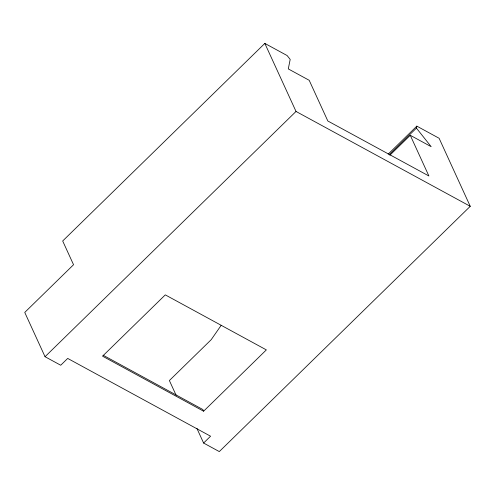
<?xml version="1.0" encoding="UTF-8"?>
<svg xmlns="http://www.w3.org/2000/svg" width="495" height="495" viewBox="0 0 495 495"><rect width="100%" height="100%" fill="white"/><g stroke="black" fill="none" stroke-linecap="round" stroke-linejoin="round"><path stroke-width="0.74" d="M389.342 154.576L416.425 128.112L416.833 126.138L439.108 138.266L470.25 206.31L219.297 451.589L203.606 443.037L196.849 428.274M221.209 325.277L211.217 339.663L169.383 380.544L176.096 395.208M203.606 443.037L210.573 436.213L67.697 358.423L60.718 365.242L45.039 356.709L24.75 312.425L73.545 264.726L62.686 240.978L264.837 43.411L287.1 55.533L290.188 59.412L288.288 68.91L309.196 80.295L327.826 120.99L428.893 175.985L410.262 135.29L389.837 155.251M45.039 356.709L296.022 111.449L264.837 43.411M388.16 154.162L416.833 126.138M203.606 411.209L266.353 349.891L165.287 294.872L102.558 356.171L203.606 411.209L202.832 409.514L103.139 355.218M410.262 135.29L431.17 146.675L416.425 128.112M296.022 111.449L470.25 206.31"/></g></svg>
